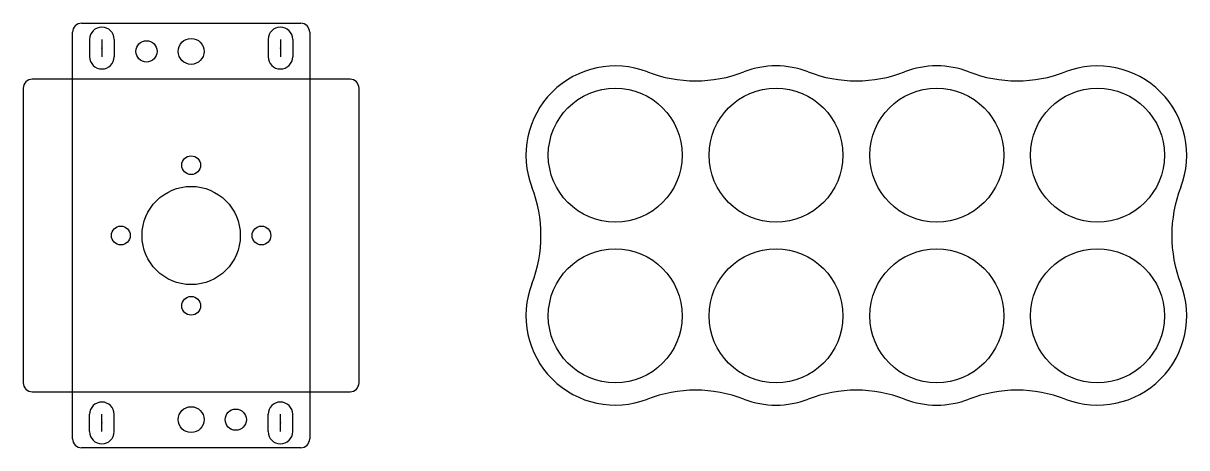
# Model space of a CAD drawing. Header units: millimetres. Extents: x -122 to 139, y 38 to 134.
import ezdxf

# ---------------------------------------------------------------- set-up
doc = ezdxf.new("R2010")
doc.units = ezdxf.units.MM
doc.header["$PDSIZE"] = -1
doc.linetypes.add('CENTERX2', pattern=[20.32, 12.7, -2.54, 2.54, -2.54])

msp = doc.modelspace()

# ---------------------------------------------------------------- linework, layer by layer
at = {"color": 7, "linetype": 'Continuous'}
for p, q in [((-108.59, 133.59), (-84.04, 133.59)), ((-84.04, 133.59), (-59.49, 133.59)), ((-110.59, 40.49), (-110.59, 131.59)), ((-57.49, 131.59), (-57.49, 40.49)), ((-106.79, 129.98), (-106.79, 126.1)), ((-101.29, 129.98), (-101.29, 126.1)), ((-66.79, 129.98), (-66.79, 126.1)), ((-61.29, 129.98), (-61.29, 126.1)), ((-48.44, 121.04), (-119.64, 121.04)), ((-121.64, 119.04), (-121.64, 53.04)), ((-46.44, 86.04), (-46.44, 119.04)), ((-46.44, 53.04), (-46.44, 86.04)), ((-119.64, 51.04), (-48.44, 51.04)), ((-106.79, 42.1), (-106.79, 45.98)), ((-101.29, 42.1), (-101.29, 45.98)), ((-66.79, 42.1), (-66.79, 45.98)), ((-61.29, 42.1), (-61.29, 45.98)), ((-59.49, 38.49), (-108.59, 38.49))]:
    msp.add_line(p, q, dxfattribs=at)
at = {"color": 7, "linetype": 'CENTERX2'}
for p, q in [((-104.04, 129.98), (-104.04, 126.1)), ((-64.04, 129.98), (-64.04, 126.1)), ((-104.04, 42.1), (-104.04, 45.98)), ((-64.04, 42.1), (-64.04, 45.98))]:
    msp.add_line(p, q, dxfattribs=at)
at = {"color": 7, "linetype": 'Continuous'}
for centre, radius in [((-94.04, 127.29), 2.38), ((-84.04, 127.29), 2.9), ((10.96, 104.04), 15), ((46.96, 104.04), 15), ((82.96, 104.04), 15), ((118.96, 104.04), 15), ((-84.04, 101.79), 2.1), ((-84.04, 86.04), 11), ((-84.04, 86.04), 11), ((-84.04, 86.04), 11), ((-99.79, 86.04), 2.1), ((-68.29, 86.04), 2.1), ((10.96, 68.04), 15), ((46.96, 68.04), 15), ((82.96, 68.04), 15), ((118.96, 68.04), 15), ((-84.04, 70.29), 2.1), ((-84.04, 44.79), 2.9), ((-74.04, 44.79), 2.38)]:
    msp.add_circle(centre, radius, dxfattribs=at)
for centre, radius, start, end in [((-108.59, 131.59), 2, 90, 180), ((-59.49, 131.59), 2, 0, 90), ((-104.04, 129.98), 2.75, 0, 180), ((-64.04, 129.98), 2.75, 0, 180), ((-104.04, 126.1), 2.75, 180, 0), ((-64.04, 126.1), 2.75, 180, 0), ((10.96, 104.04), 20, 68.8998, 201.1002), ((28.96, 150.69), 30, 248.8998, 291.1002), ((46.96, 104.04), 20, 68.8998, 111.1002), ((64.96, 150.69), 30, 248.8998, 291.1002), ((82.96, 104.04), 20, 68.8998, 111.1002), ((100.96, 150.69), 30, 248.8998, 291.1002), ((118.96, 104.04), 20, 338.8998, 111.1002), ((-119.64, 119.04), 2, 90, 180), ((-48.44, 119.04), 2, 0, 90), ((-35.69, 86.04), 30, 338.8998, 21.1002), ((165.6, 86.04), 30, 158.8998, 201.1002), ((10.96, 68.04), 20, 158.8998, 291.1002), ((118.96, 68.04), 20, 248.8998, 21.1002), ((-119.64, 53.04), 2, 180, 270), ((-48.44, 53.04), 2, 270, 0), ((28.96, 21.39), 30, 68.8998, 111.1002), ((64.96, 21.39), 30, 68.8998, 111.1002), ((100.96, 21.39), 30, 68.8998, 111.1002), ((-104.04, 45.98), 2.75, 0, 180), ((-64.04, 45.98), 2.75, 0, 180), ((46.96, 68.04), 20, 248.8998, 291.1002), ((82.96, 68.04), 20, 248.8998, 291.1002), ((-104.04, 42.1), 2.75, 180, 0), ((-64.04, 42.1), 2.75, 180, 0), ((-108.59, 40.49), 2, 180, 270), ((-59.49, 40.49), 2, 270, 0)]:
    msp.add_arc(centre, radius, start, end, dxfattribs=at)
for p in [(-104.04, 128.04), (-64.04, 128.04), (-104.04, 44.04), (-64.04, 44.04)]:
    msp.add_point(p, dxfattribs=at)

doc.saveas('drawing.dxf')
